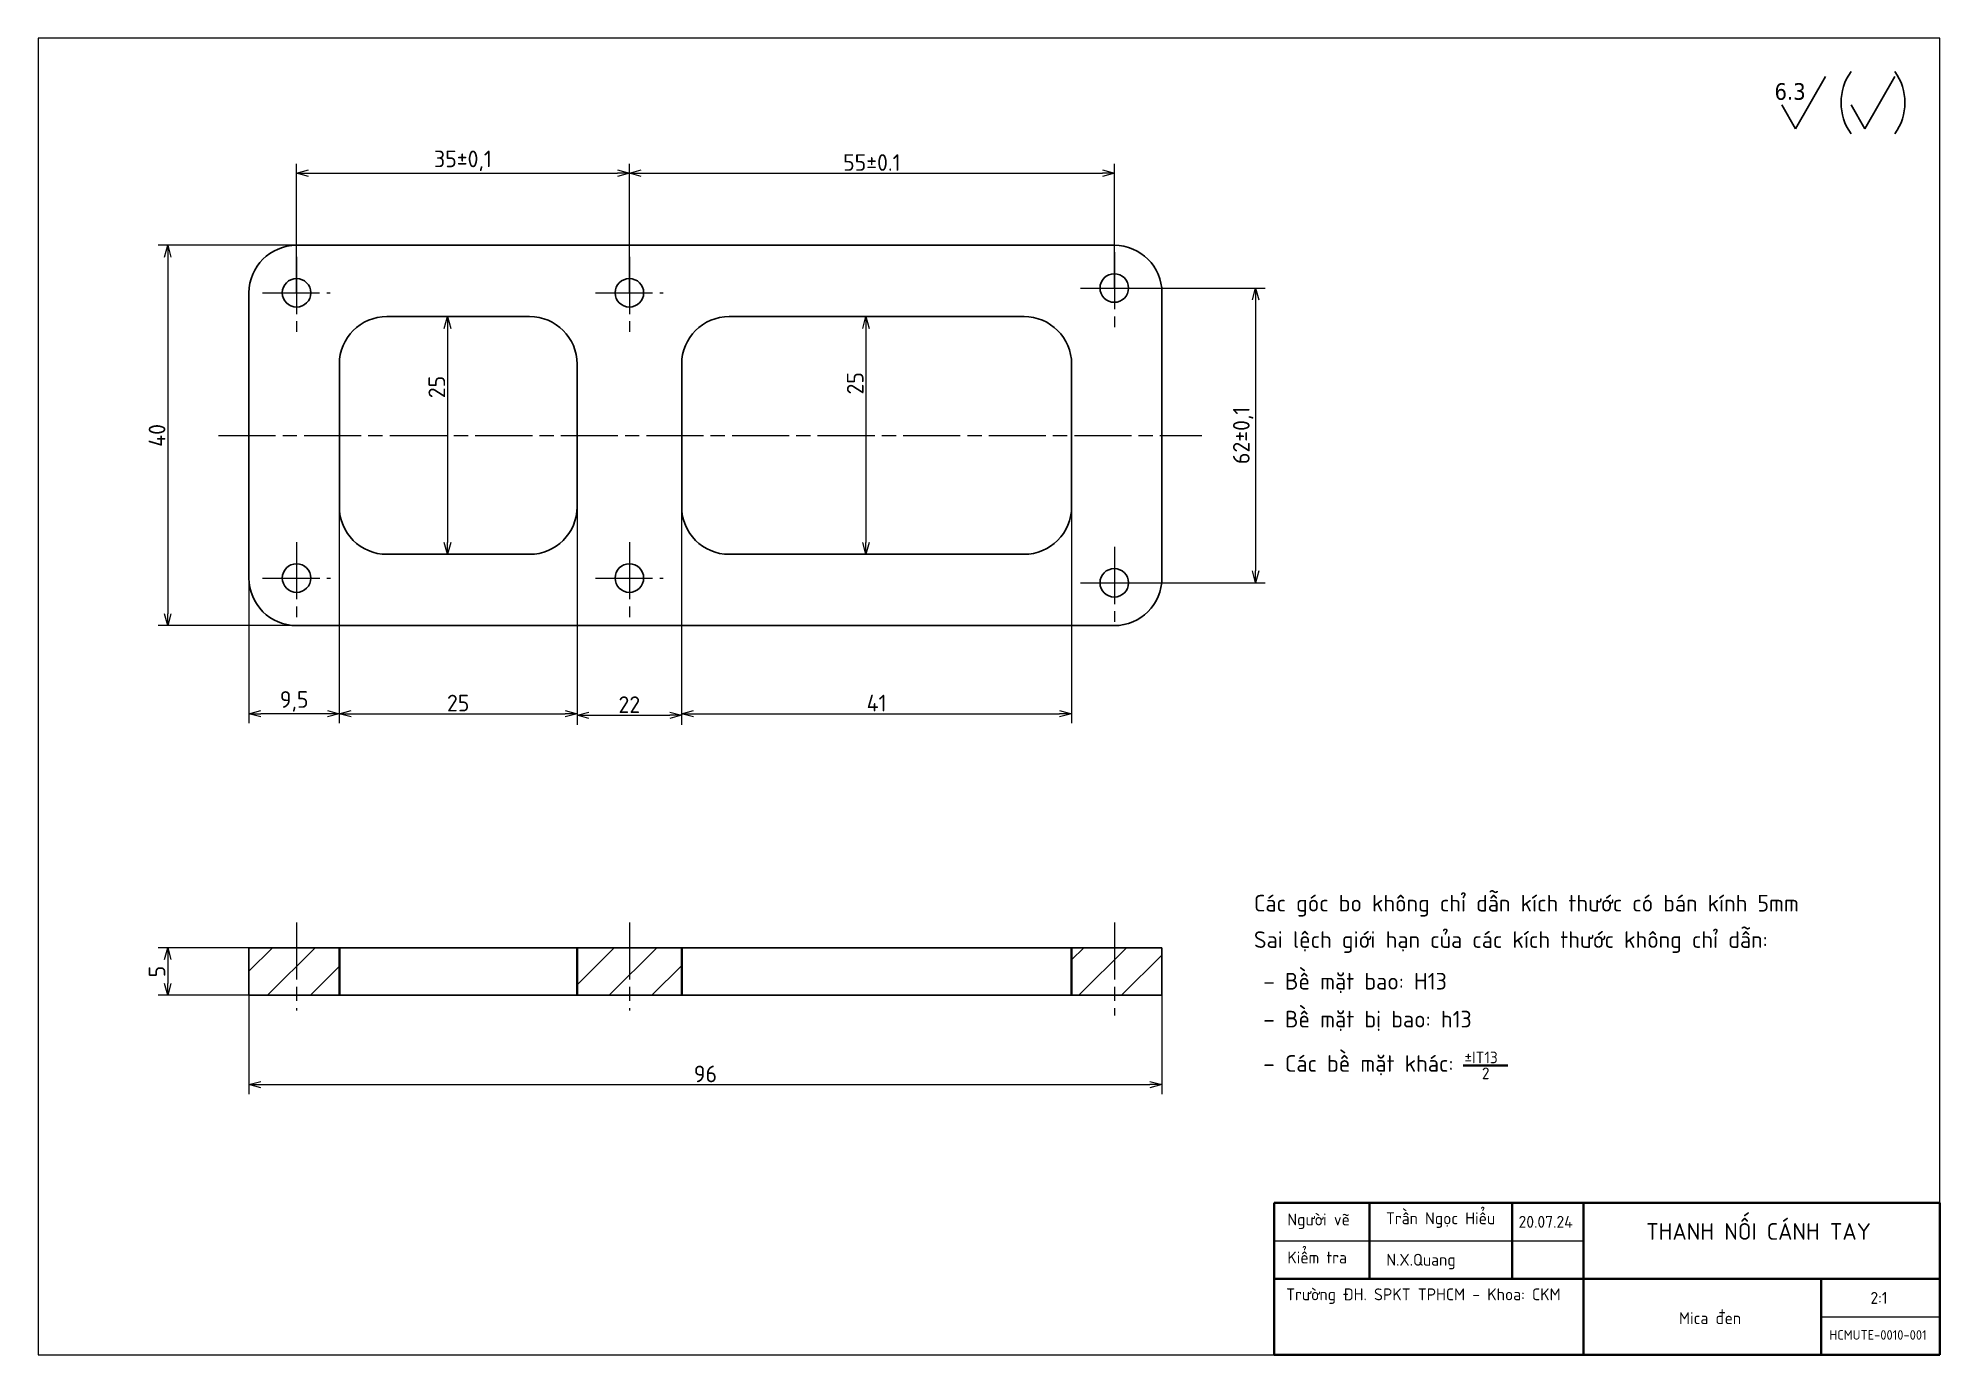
# Paper-space layout 'Sheet' of a CAD drawing. Header units: millimetres. Extents: x 10 to 410, y 10 to 287.
# The model-space entities are those that its viewports show. They can reach past a viewport. Long polylines and large blocks are cut down to what shows.
import ezdxf

# ---------------------------------------------------------------- set-up
doc = ezdxf.new("R2010")
doc.units = ezdxf.units.MM
doc.linetypes.add('AM_ISO08W050', pattern=[18, 12, -1.5, 3, -1.5])
for name, color, linetype, lineweight in [('DuongTamNho', 7, 'AM_ISO08W050', 13), ('NetDam', 7, 'Continuous', 35), ('Netmanh', 5, 'Continuous', 13), ('Symbol (ISO)', 7, 'Continuous', 25)]:
    doc.layers.add(name, color=color, linetype=linetype, lineweight=lineweight)
doc.styles.add('Note Text (ISO)', font='')
doc.styles.get('Note Text (ISO)').set_extended_font_data('TCVN 7284')
doc.dimstyles.new('Default (ISO)$0', dxfattribs={"dimtxt": 3.5, "dimasz": 2.5, "dimexe": 2, "dimexo": 0, "dimgap": 0.5, "dimtad": 1, "dimtxsty": 'Note Text (ISO)', "dimblk": 'OPEN30', "dimblk1": 'OPEN30', "dimblk2": 'OPEN90', "dimcen": 2.5, "dimclrd": 256, "dimclre": 256, "dimclrt": 256, "dimazin": 0, "dimtfac": 1, "dimtofl": 0, "dimtmove": 0, "dimatfit": 3, "dimldrblk": 'OPEN30', "dimfxl": 1, "dimtolj": 1, "dimtzin": 0, "dimlwd": -1, "dimlwe": -1, "dimarcsym": 0})

# ---------------------------------------------------------------- blocks, each defined once
blk = doc.blocks.new('_Open30')
at = {"color": 0, "linetype": 'ByBlock', "lineweight": -2}
for p, q in [((-1, 0.27), (0, 0)), ((0, 0), (-1, -0.27)), ((0, 0), (-1, 0))]:
    blk.add_line(p, q, dxfattribs=at)
blk = doc.blocks.new('*D26')
at = {"layer": 'Defpoints', "color": 0, "transparency": 16777216}
for p in [(134.36, 258.57), (64.36, 233.42), (134.36, 233.42)]:
    blk.add_point(p, dxfattribs=at)
at = {"layer": 'Netmanh', "linetype": 'Continuous', "transparency": 16777216}
for p, q in [((64.36, 233.42), (64.36, 260.57)), ((134.36, 233.42), (134.36, 260.57)), ((66.86, 258.57), (131.86, 258.57))]:
    blk.add_line(p, q, dxfattribs=at)
at = {"layer": 'Netmanh', "transparency": 16777216, "xscale": 2.5, "yscale": 2.5, "zscale": 2.5, "rotation": 180}
blk.add_blockref('_Open30', (64.36, 258.57), dxfattribs=at)
at = {"layer": 'Netmanh', "transparency": 16777216, "xscale": 2.5, "yscale": 2.5, "zscale": 2.5}
blk.add_blockref('_Open30', (134.36, 258.57), dxfattribs=at)
at = {"layer": 'Netmanh', "transparency": 16777216, "insert": (99.36, 261.17), "char_height": 3.5, "attachment_point": 5, "style": 'Note Text (ISO)'}
blk.add_mtext('\\A1;35%%P0,1', dxfattribs=at)
blk = doc.blocks.new('_Open90')
at = {"color": 0, "linetype": 'ByBlock', "lineweight": -2}
for p, q in [((0, 0), (-1, 0)), ((-0.5, 0.5), (0, 0)), ((0, 0), (-0.5, -0.5))]:
    blk.add_line(p, q, dxfattribs=at)
blk = doc.blocks.new('*D27')
at = {"layer": 'Defpoints', "color": 0, "transparency": 16777216}
for p in [(236.36, 258.57), (134.36, 233.42), (236.36, 234.42)]:
    blk.add_point(p, dxfattribs=at)
at = {"layer": 'Netmanh', "linetype": 'Continuous', "transparency": 16777216}
for p, q in [((134.36, 233.42), (134.36, 260.57)), ((236.36, 234.42), (236.36, 260.57)), ((136.86, 258.57), (233.86, 258.57))]:
    blk.add_line(p, q, dxfattribs=at)
at = {"layer": 'Netmanh', "transparency": 16777216, "xscale": 2.5, "yscale": 2.5, "zscale": 2.5, "rotation": 180}
blk.add_blockref('_Open30', (134.36, 258.57), dxfattribs=at)
at = {"layer": 'Netmanh', "transparency": 16777216, "xscale": 2.5, "yscale": 2.5, "zscale": 2.5}
blk.add_blockref('_Open30', (236.36, 258.57), dxfattribs=at)
at = {"layer": 'Netmanh', "transparency": 16777216, "insert": (185.36, 260.82), "char_height": 3.5, "attachment_point": 5, "style": 'Note Text (ISO)'}
blk.add_mtext('\\A1;55%%P0.1', dxfattribs=at)
blk = doc.blocks.new('*D28')
at = {"layer": 'Defpoints', "color": 0, "transparency": 16777216}
for p in [(236.36, 234.42), (236.36, 172.42), (266.07, 172.42)]:
    blk.add_point(p, dxfattribs=at)
at = {"layer": 'Netmanh', "linetype": 'Continuous', "transparency": 16777216}
for p, q in [((236.36, 234.42), (268.07, 234.42)), ((266.07, 231.92), (266.07, 174.92)), ((236.36, 172.42), (268.07, 172.42))]:
    blk.add_line(p, q, dxfattribs=at)
at = {"layer": 'Netmanh', "transparency": 16777216, "xscale": 2.5, "yscale": 2.5, "zscale": 2.5}
for p, rotation in [((266.07, 234.42), 90), ((266.07, 172.42), 270)]:
    blk.add_blockref('_Open30', p, dxfattribs=dict(at, rotation=rotation))
at = {"layer": 'Netmanh', "transparency": 16777216, "insert": (263.47, 203.42), "char_height": 3.5, "attachment_point": 5, "rotation": 90, "style": 'Note Text (ISO)'}
blk.add_mtext('\\A1;62±0,1', dxfattribs=at)
blk = doc.blocks.new('*D29')
at = {"layer": 'Defpoints', "color": 0, "transparency": 16777216}
for p in [(150.36, 243.42), (37.27, 163.42), (150.36, 163.42)]:
    blk.add_point(p, dxfattribs=at)
at = {"layer": 'Netmanh', "linetype": 'Continuous', "transparency": 16777216}
for p, q in [((150.36, 243.42), (35.27, 243.42)), ((37.27, 240.92), (37.27, 165.92)), ((150.36, 163.42), (35.27, 163.42))]:
    blk.add_line(p, q, dxfattribs=at)
at = {"layer": 'Netmanh', "transparency": 16777216, "xscale": 2.5, "yscale": 2.5, "zscale": 2.5}
for p, rotation in [((37.27, 243.42), 90), ((37.27, 163.42), 270)]:
    blk.add_blockref('_Open30', p, dxfattribs=dict(at, rotation=rotation))
at = {"layer": 'Netmanh', "transparency": 16777216, "insert": (35.02, 203.42), "char_height": 3.5, "attachment_point": 5, "rotation": 90, "style": 'Note Text (ISO)'}
blk.add_mtext('\\A1;40', dxfattribs=at)
blk = doc.blocks.new('*D30')
at = {"layer": 'Defpoints', "color": 0, "transparency": 16777216}
for p in [(54.36, 95.65), (37.27, 85.65), (54.36, 85.65)]:
    blk.add_point(p, dxfattribs=at)
at = {"layer": 'Netmanh', "linetype": 'Continuous', "transparency": 16777216}
for p, q in [((54.36, 95.65), (35.27, 95.65)), ((37.27, 93.15), (37.27, 88.15)), ((54.36, 85.65), (35.27, 85.65))]:
    blk.add_line(p, q, dxfattribs=at)
at = {"layer": 'Netmanh', "transparency": 16777216, "xscale": 2.5, "yscale": 2.5, "zscale": 2.5}
for p, rotation in [((37.27, 95.65), 90), ((37.27, 85.65), 270)]:
    blk.add_blockref('_Open30', p, dxfattribs=dict(at, rotation=rotation))
at = {"layer": 'Netmanh', "transparency": 16777216, "insert": (35.02, 90.65), "char_height": 3.5, "attachment_point": 5, "rotation": 90, "style": 'Note Text (ISO)'}
blk.add_mtext('\\A1;5', dxfattribs=at)
blk = doc.blocks.new('*D31')
at = {"layer": 'Defpoints', "color": 0, "transparency": 16777216}
for p in [(98.36, 228.42), (96.11, 178.42), (98.36, 178.42)]:
    blk.add_point(p, dxfattribs=at)
at = {"layer": 'Netmanh', "linetype": 'Continuous', "transparency": 16777216}
for p, q in [((98.36, 228.42), (94.11, 228.42)), ((96.11, 225.92), (96.11, 180.92)), ((98.36, 178.42), (94.11, 178.42))]:
    blk.add_line(p, q, dxfattribs=at)
at = {"layer": 'Netmanh', "transparency": 16777216, "xscale": 2.5, "yscale": 2.5, "zscale": 2.5}
for p, rotation in [((96.11, 228.42), 90), ((96.11, 178.42), 270)]:
    blk.add_blockref('_Open30', p, dxfattribs=dict(at, rotation=rotation))
at = {"layer": 'Netmanh', "transparency": 16777216, "insert": (93.86, 213.6), "char_height": 3.5, "attachment_point": 5, "rotation": 90, "style": 'Note Text (ISO)'}
blk.add_mtext('\\A1;25', dxfattribs=at)
blk = doc.blocks.new('*D32')
at = {"layer": 'Defpoints', "color": 0, "transparency": 16777216}
for p in [(73.36, 203.42), (123.36, 203.42), (123.36, 144.87)]:
    blk.add_point(p, dxfattribs=at)
at = {"layer": 'Netmanh', "linetype": 'Continuous', "transparency": 16777216}
for p, q in [((73.36, 203.42), (73.36, 142.87)), ((123.36, 203.42), (123.36, 142.87)), ((75.86, 144.87), (120.86, 144.87))]:
    blk.add_line(p, q, dxfattribs=at)
at = {"layer": 'Netmanh', "transparency": 16777216, "xscale": 2.5, "yscale": 2.5, "zscale": 2.5, "rotation": 180}
blk.add_blockref('_Open30', (73.36, 144.87), dxfattribs=at)
at = {"layer": 'Netmanh', "transparency": 16777216, "xscale": 2.5, "yscale": 2.5, "zscale": 2.5}
blk.add_blockref('_Open30', (123.36, 144.87), dxfattribs=at)
at = {"layer": 'Netmanh', "transparency": 16777216, "insert": (98.36, 147.12), "char_height": 3.5, "attachment_point": 5, "style": 'Note Text (ISO)'}
blk.add_mtext('\\A1;25', dxfattribs=at)
blk = doc.blocks.new('*D33')
at = {"layer": 'Defpoints', "color": 0, "transparency": 16777216}
for p in [(145.36, 203.42), (227.36, 203.42), (227.36, 144.87)]:
    blk.add_point(p, dxfattribs=at)
at = {"layer": 'Netmanh', "linetype": 'Continuous', "transparency": 16777216}
for p, q in [((145.36, 203.42), (145.36, 142.87)), ((227.36, 203.42), (227.36, 142.87)), ((147.86, 144.87), (224.86, 144.87))]:
    blk.add_line(p, q, dxfattribs=at)
at = {"layer": 'Netmanh', "transparency": 16777216, "xscale": 2.5, "yscale": 2.5, "zscale": 2.5, "rotation": 180}
blk.add_blockref('_Open30', (145.36, 144.87), dxfattribs=at)
at = {"layer": 'Netmanh', "transparency": 16777216, "xscale": 2.5, "yscale": 2.5, "zscale": 2.5}
blk.add_blockref('_Open30', (227.36, 144.87), dxfattribs=at)
at = {"layer": 'Netmanh', "transparency": 16777216, "insert": (186.36, 147.12), "char_height": 3.5, "attachment_point": 5, "style": 'Note Text (ISO)'}
blk.add_mtext('\\A1;41', dxfattribs=at)
blk = doc.blocks.new('*D34')
at = {"layer": 'Defpoints', "color": 0, "transparency": 16777216}
for p in [(186.36, 228.42), (184.11, 178.42), (186.36, 178.42)]:
    blk.add_point(p, dxfattribs=at)
at = {"layer": 'Netmanh', "linetype": 'Continuous', "transparency": 16777216}
for p, q in [((186.36, 228.42), (182.11, 228.42)), ((184.11, 225.92), (184.11, 180.92)), ((186.36, 178.42), (182.11, 178.42))]:
    blk.add_line(p, q, dxfattribs=at)
at = {"layer": 'Netmanh', "transparency": 16777216, "xscale": 2.5, "yscale": 2.5, "zscale": 2.5}
for p, rotation in [((184.11, 228.42), 90), ((184.11, 178.42), 270)]:
    blk.add_blockref('_Open30', p, dxfattribs=dict(at, rotation=rotation))
at = {"layer": 'Netmanh', "transparency": 16777216, "insert": (181.86, 214.38), "char_height": 3.5, "attachment_point": 5, "rotation": 90, "style": 'Note Text (ISO)'}
blk.add_mtext('\\A1;25', dxfattribs=at)
blk = doc.blocks.new('*D35')
at = {"layer": 'Defpoints', "color": 0, "transparency": 16777216}
for p in [(54.36, 85.65), (246.36, 85.65), (246.36, 66.86)]:
    blk.add_point(p, dxfattribs=at)
at = {"layer": 'Netmanh', "linetype": 'Continuous', "transparency": 16777216}
for p, q in [((54.36, 85.65), (54.36, 64.86)), ((246.36, 85.65), (246.36, 64.86)), ((56.86, 66.86), (243.86, 66.86))]:
    blk.add_line(p, q, dxfattribs=at)
at = {"layer": 'Netmanh', "transparency": 16777216, "xscale": 2.5, "yscale": 2.5, "zscale": 2.5, "rotation": 180}
blk.add_blockref('_Open30', (54.36, 66.86), dxfattribs=at)
at = {"layer": 'Netmanh', "transparency": 16777216, "xscale": 2.5, "yscale": 2.5, "zscale": 2.5}
blk.add_blockref('_Open30', (246.36, 66.86), dxfattribs=at)
at = {"layer": 'Netmanh', "transparency": 16777216, "insert": (150.36, 69.11), "char_height": 3.5, "attachment_point": 5, "style": 'Note Text (ISO)'}
blk.add_mtext('\\A1;96', dxfattribs=at)
blk = doc.blocks.new('*D36')
at = {"layer": 'Defpoints', "color": 0, "transparency": 16777216}
for p in [(54.36, 203.42), (54.36, 144.87), (73.36, 146.87)]:
    blk.add_point(p, dxfattribs=at)
at = {"layer": 'Netmanh', "linetype": 'Continuous', "transparency": 16777216}
for p, q in [((54.36, 203.42), (54.36, 142.87)), ((70.86, 144.87), (56.86, 144.87)), ((73.36, 146.87), (73.36, 142.87))]:
    blk.add_line(p, q, dxfattribs=at)
at = {"layer": 'Netmanh', "transparency": 16777216, "xscale": 2.5, "yscale": 2.5, "zscale": 2.5, "rotation": 180}
blk.add_blockref('_Open30', (54.36, 144.87), dxfattribs=at)
at = {"layer": 'Netmanh', "transparency": 16777216, "xscale": 2.5, "yscale": 2.5, "zscale": 2.5}
blk.add_blockref('_Open30', (73.36, 144.87), dxfattribs=at)
at = {"layer": 'Netmanh', "transparency": 16777216, "insert": (63.86, 147.47), "char_height": 3.5, "attachment_point": 5, "style": 'Note Text (ISO)'}
blk.add_mtext('\\A1;9,5', dxfattribs=at)
blk = doc.blocks.new('*D37')
at = {"layer": 'Defpoints', "color": 0, "transparency": 16777216}
for p in [(123.36, 203.42), (145.36, 203.42), (145.36, 144.54)]:
    blk.add_point(p, dxfattribs=at)
at = {"layer": 'Netmanh', "linetype": 'Continuous', "transparency": 16777216}
for p, q in [((123.36, 203.42), (123.36, 142.54)), ((145.36, 203.42), (145.36, 142.54)), ((125.86, 144.54), (142.86, 144.54))]:
    blk.add_line(p, q, dxfattribs=at)
at = {"layer": 'Netmanh', "transparency": 16777216, "xscale": 2.5, "yscale": 2.5, "zscale": 2.5, "rotation": 180}
blk.add_blockref('_Open30', (123.36, 144.54), dxfattribs=at)
at = {"layer": 'Netmanh', "transparency": 16777216, "xscale": 2.5, "yscale": 2.5, "zscale": 2.5}
blk.add_blockref('_Open30', (145.36, 144.54), dxfattribs=at)
at = {"layer": 'Netmanh', "transparency": 16777216, "insert": (134.36, 146.79), "char_height": 3.5, "attachment_point": 5, "style": 'Note Text (ISO)'}
blk.add_mtext('\\A1;22', dxfattribs=at)

msp = doc.modelspace()

# ---------------------------------------------------------------- hatches: boundary and pattern name
at = {"layer": 'Netmanh'}
h = msp.add_hatch(dxfattribs=at)
h.set_pattern_fill('ANSI31', color=256)
h.paths.add_polyline_path([(285.88, 229.38), (274.88, 229.38), (274.88, 224.38), (285.88, 224.38)])
h.paths.add_polyline_path([(336.38, 229.38), (331.38, 229.38), (326.88, 229.38), (326.88, 224.38), (331.38, 224.38), (336.38, 224.38)])
h.paths.add_polyline_path([(249.88, 229.38), (245.38, 229.38), (240.38, 229.38), (240.38, 224.38), (245.38, 224.38), (249.88, 224.38)])

# ---------------------------------------------------------------- linework, layer by layer
at = {"color": 7, "linetype": 'Continuous', "lineweight": 25}
for p, q in [((245.38, 303.26), (331.38, 303.26)), ((240.38, 298.26), (240.38, 268.26)), ((336.38, 298.26), (336.38, 268.26)), ((254.88, 295.76), (269.88, 295.76)), ((290.88, 295.76), (321.88, 295.76)), ((249.88, 290.76), (249.88, 275.76)), ((274.88, 290.76), (274.88, 275.76)), ((285.88, 290.76), (285.88, 275.76)), ((326.88, 290.76), (326.88, 275.76)), ((254.88, 270.76), (269.88, 270.76)), ((290.88, 270.76), (321.88, 270.76)), ((245.38, 263.26), (331.38, 263.26)), ((240.38, 224.38), (240.38, 229.38)), ((240.38, 229.38), (245.38, 229.38)), ((245.38, 229.38), (331.38, 229.38)), ((331.38, 229.38), (336.38, 229.38)), ((336.38, 229.38), (336.38, 224.38)), ((245.38, 224.38), (240.38, 224.38)), ((245.38, 224.38), (331.38, 224.38)), ((336.38, 224.38), (331.38, 224.38))]:
    msp.add_line(p, q, dxfattribs=at)
for centre in [(331.37, 298.76), (245.38, 298.26), (280.38, 298.26), (245.38, 268.26), (280.38, 268.26), (331.37, 267.76)]:
    msp.add_circle(centre, 1.5, dxfattribs=at)
for centre, start, end in [((245.38, 298.26), 90, 180), ((331.38, 298.26), 0, 90), ((254.88, 290.76), 90, 180), ((269.88, 290.76), 0, 90), ((290.88, 290.76), 90, 180), ((321.88, 290.76), 0, 90), ((254.88, 275.76), 180, 270), ((269.88, 275.76), 270, 0), ((290.88, 275.76), 180, 270), ((321.88, 275.76), 270, 0), ((245.38, 268.26), 180, 270), ((331.38, 268.26), 270, 0)]:
    msp.add_arc(centre, 5, start, end, dxfattribs=at)
at = {"layer": 'NetDam'}
for p, q in [((249.88, 229.38), (249.88, 224.38)), ((274.88, 229.38), (274.88, 224.38)), ((285.88, 229.38), (285.88, 224.38)), ((326.88, 229.38), (326.88, 224.38))]:
    msp.add_line(p, q, dxfattribs=at)

psp = doc.layouts.new('Sheet')

# ---------------------------------------------------------------- linework, layer by layer
at = {"layer": 'DuongTamNho'}
for p, q in [((64.361, 240.948), (64.361, 225.204)), ((134.39, 240.948), (134.39, 225.204)), ((236.385, 241.948), (236.385, 226.204)), ((57.213, 233.417), (71.452, 233.417)), ((127.242, 233.417), (141.481, 233.417)), ((229.237, 234.417), (243.476, 234.417)), ((47.958, 203.417), (254.743, 203.417)), ((64.39, 180.948), (64.39, 165.204)), ((134.39, 180.948), (134.39, 165.204)), ((236.385, 179.948), (236.385, 164.204)), ((57.242, 173.417), (71.481, 173.417)), ((127.242, 173.417), (141.481, 173.417)), ((229.237, 172.417), (243.476, 172.417)), ((64.39, 100.963), (64.39, 82.433)), ((134.39, 100.958), (134.39, 82.433)), ((236.385, 100.958), (236.385, 81.433))]:
    psp.add_line(p, q, dxfattribs=at)
at = {"layer": 'NetDam', "linetype": 'Continuous', "lineweight": 35}
psp.add_line((309.733, 70.869), (319.087, 70.869), dxfattribs=at)
at = {"layer": 'NetDam'}
for p, q in [((270, 42), (410, 42)), ((270, 10), (270, 42)), ((290, 42), (290, 26)), ((320, 42), (320, 26)), ((335, 42), (335, 10)), ((410, 42), (410, 10)), ((270, 26), (410, 26)), ((385, 26), (385, 10)), ((410, 10), (270, 10))]:
    psp.add_line(p, q, dxfattribs=at)
at = {"layer": 'Netmanh'}
for p, q in [((270, 34), (335, 34)), ((385, 18), (410, 18))]:
    psp.add_line(p, q, dxfattribs=at)
at = {"layer": 'Symbol (ISO)'}
for p, q in [((379.609, 267.915), (385.96, 278.915)), ((394.184, 267.915), (400.534, 278.915)), ((376.723, 272.915), (379.609, 267.915)), ((391.297, 272.915), (394.184, 267.915))]:
    psp.add_line(p, q, dxfattribs=at)
for centre, start, end in [((400.462, 273.415), 144.44719, 215.55281), ((391.37, 273.415), 324.44719, 35.55281)]:
    psp.add_arc(centre, 11.265, start, end, dxfattribs=at)

# ---------------------------------------------------------------- texts
at = {"layer": 'NetDam', "attachment_point": 1}
for s, insert, char_height in [('{\\fTCVN 7284|b0|i0|c0|p34;Các góc bo không chỉ dẫn kích thước có bán kính 5mm}', (265.726, 106.772), 3.5), ('{\\fTCVN 7284|b0|i0|c0|p34;Sai lệch giới hạn của các kích thước không chỉ dẫn:}', (265.726, 99.119), 3.5), ('{\\fTCVN 7284|b0|i0|c0|p34; – Bề mặt bao: H13}', (265.547, 90.356), 3.5), ('{\\fTCVN 7284|b0|i0|c0|p34; – Bề mặt bị bao: h13}', (265.547, 82.388), 3.5), ('{\\fTCVN 7284|b0|i0|c0|p34; – Các bề mặt khác: }', (265.547, 73.058), 3.5), ('{\\fTCVN 7284|b0|i0|c0|p34;±IT13}', (309.998, 73.804), 2.45), ('{\\fTCVN 7284|b0|i0|c0|p34;2}', (313.667, 70.46), 2.45), ('{\\fTCVN 7284|b0|i0|c0|p34;Trần Ngọc Hiểu}', (293.487, 39.993), 2.5), ('{\\fTCVN 7284|b0|i0|c0|p34;THANH NỐI CÁNH TAY}', (348.22, 37.726), 3.5), ('{\\fTCVN 7284|b0|i0|c0|p34;Người vẽ}', (272.75, 39.75), 2.5), ('{\\fTCVN 7284|b0|i0|c0|p34;20.07.24}', (321.374, 39.25), 2.5), ('{\\fTCVN 7284|b0|i0|c0|p34;Kiểm tra}', (272.75, 31.75), 2.5), ('{\\fTCVN 7284|b0|i0|c0|p34;N.X.Quang}', (293.564, 31.278), 2.5), ('{\\fTCVN 7284|b0|i0|c0|p34;Trường ĐH. SPKT TPHCM - Khoa: CKM}', (272.498, 24), 2.5), ('{\\fTCVN 7284|b0|i0|c0|p34;Mica đen}', (355.11, 19), 2.5), ('{\\fTCVN 7284|b0|i0|c0|p34;HCMUTE-0010-001}', (386.752, 15.216), 2)]:
    psp.add_mtext(s, dxfattribs=dict(at, insert=insert, char_height=char_height))
at = {"layer": 'NetDam', "insert": (395.374, 23.25), "char_height": 2.5, "width": 3.25, "attachment_point": 1}
psp.add_mtext('{\\fTCVN 7284|b0|i0|c0|p34;2:1}', dxfattribs=at)
at = {"layer": 'Symbol (ISO)', "insert": (375.195, 277.512), "char_height": 3.5, "attachment_point": 1}
psp.add_mtext('\\fTahoma|b0|i0;\\W1.;6.3', dxfattribs=at)

# ---------------------------------------------------------------- dimensions: what is measured, and where the dimension line sits
at = {"layer": 'Netmanh'}
for base, p1, p2, text, override, picture, middle in [((134.361, 258.574), (64.361, 233.417), (134.361, 233.417), '35%%P0,1', {"dimgap": 0.5, "dimtol": 1, "dimlim": 0, "dimtp": 0.1, "dimtm": 0.1, "dimtdec": 1}, '*D26', (99.361, 261.174)), ((236.356, 258.574), (134.361, 233.417), (236.356, 234.417), '55%%P0.1', {"dimgap": 0.5, "dimtol": 1, "dimlim": 0, "dimtp": 0.1, "dimtm": 0.1, "dimtdec": 1}, '*D27', (185.359, 260.824)), ((54.361, 144.874), (73.361, 146.874), (54.361, 203.417), '9,5', {"dimgap": 0.5, "dimlfac": -0.5, "dimtol": 1, "dimlim": 0, "dimtp": 0.1, "dimtm": 0.1, "dimtdec": 1}, '*D36', (63.861, 147.474)), ((123.361, 144.874), (73.361, 203.417), (123.361, 203.417), '25', {"dimgap": 0.5, "dimlfac": -0.5, "dimtol": 1, "dimlim": 0, "dimtp": 0.1, "dimtm": 0.1, "dimtdec": 1}, '*D32', (98.361, 147.124)), ((145.361, 144.539), (123.361, 203.417), (145.361, 203.417), '22', {"dimgap": 0.5, "dimtol": 1, "dimlim": 0, "dimtp": 0.1, "dimtm": 0.1, "dimtdec": 1}, '*D37', (134.361, 146.789)), ((227.361, 144.874), (145.361, 203.417), (227.361, 203.417), '41', {"dimgap": 0.5, "dimlfac": -0.5, "dimtol": 1, "dimlim": 0, "dimtp": 0.1, "dimtm": 0.1, "dimtdec": 1}, '*D33', (186.361, 147.124)), ((246.361, 66.863), (54.361, 85.646), (246.361, 85.646), '96', {"dimgap": 0.5, "dimlfac": -0.5, "dimtol": 1, "dimlim": 0, "dimtp": 0.1, "dimtm": 0.1, "dimtdec": 1}, '*D35', (150.361, 69.113))]:
    dim = psp.add_linear_dim(base=base, p1=p1, p2=p2, text=text, dimstyle='Default (ISO)$0', override=override, dxfattribs=at)
    dim.commit()
    dim.dimension.update_dxf_attribs({"geometry": picture, "text_midpoint": middle})
for base, p1, p2, text, picture, middle in [((37.27, 163.417), (150.361, 243.417), (150.361, 163.417), '40', '*D29', (35.02, 203.417)), ((37.27, 85.646), (54.361, 95.646), (54.361, 85.646), '5', '*D30', (35.02, 90.646))]:
    dim = psp.add_linear_dim(base=base, p1=p1, p2=p2, angle=90, text=text, dimstyle='Default (ISO)$0', override={"dimgap": 0.5, "dimlfac": -0.5, "dimtol": 1, "dimlim": 0, "dimtp": 0.1, "dimtm": 0.1, "dimtdec": 1}, dxfattribs=at)
    dim.commit()
    dim.dimension.update_dxf_attribs({"geometry": picture, "text_midpoint": middle})
dim = psp.add_linear_dim(base=(266.07, 172.417), p1=(236.356, 234.417), p2=(236.356, 172.417), angle=90, dimstyle='Default (ISO)$0', override={"dimgap": 0.5, "dimtol": 1, "dimlim": 0, "dimtp": 0.1, "dimtm": 0.1, "dimtdec": 1}, dxfattribs=at)
dim.commit()
dim.dimension.update_dxf_attribs({"geometry": '*D28', "text_midpoint": (263.47, 203.417)})
for base, p1, p2, picture, middle in [((96.111, 178.417), (98.361, 228.417), (98.361, 178.417), '*D31', (96.111, 213.602)), ((184.111, 178.417), (186.361, 228.417), (186.361, 178.417), '*D34', (184.111, 214.375))]:
    dim = psp.add_linear_dim(base=base, p1=p1, p2=p2, angle=90, text='25', dimstyle='Default (ISO)$0', override={"dimgap": 0.5, "dimlfac": -0.5, "dimtol": 1, "dimlim": 0, "dimtp": 0.1, "dimtm": 0.1, "dimtdec": 1}, dxfattribs=at)
    dim.commit()
    dim.dimension.update_dxf_attribs({"geometry": picture, "text_midpoint": middle, "dimtype": 160})

# ---------------------------------------------------------------- viewports
at = {"layer": 'NetDam'}
psp.add_viewport(center=(210, 148.5), size=(400, 277), view_center_point=(318.196, 255.805), view_height=138.5, dxfattribs=at)

doc.saveas('drawing.dxf')
